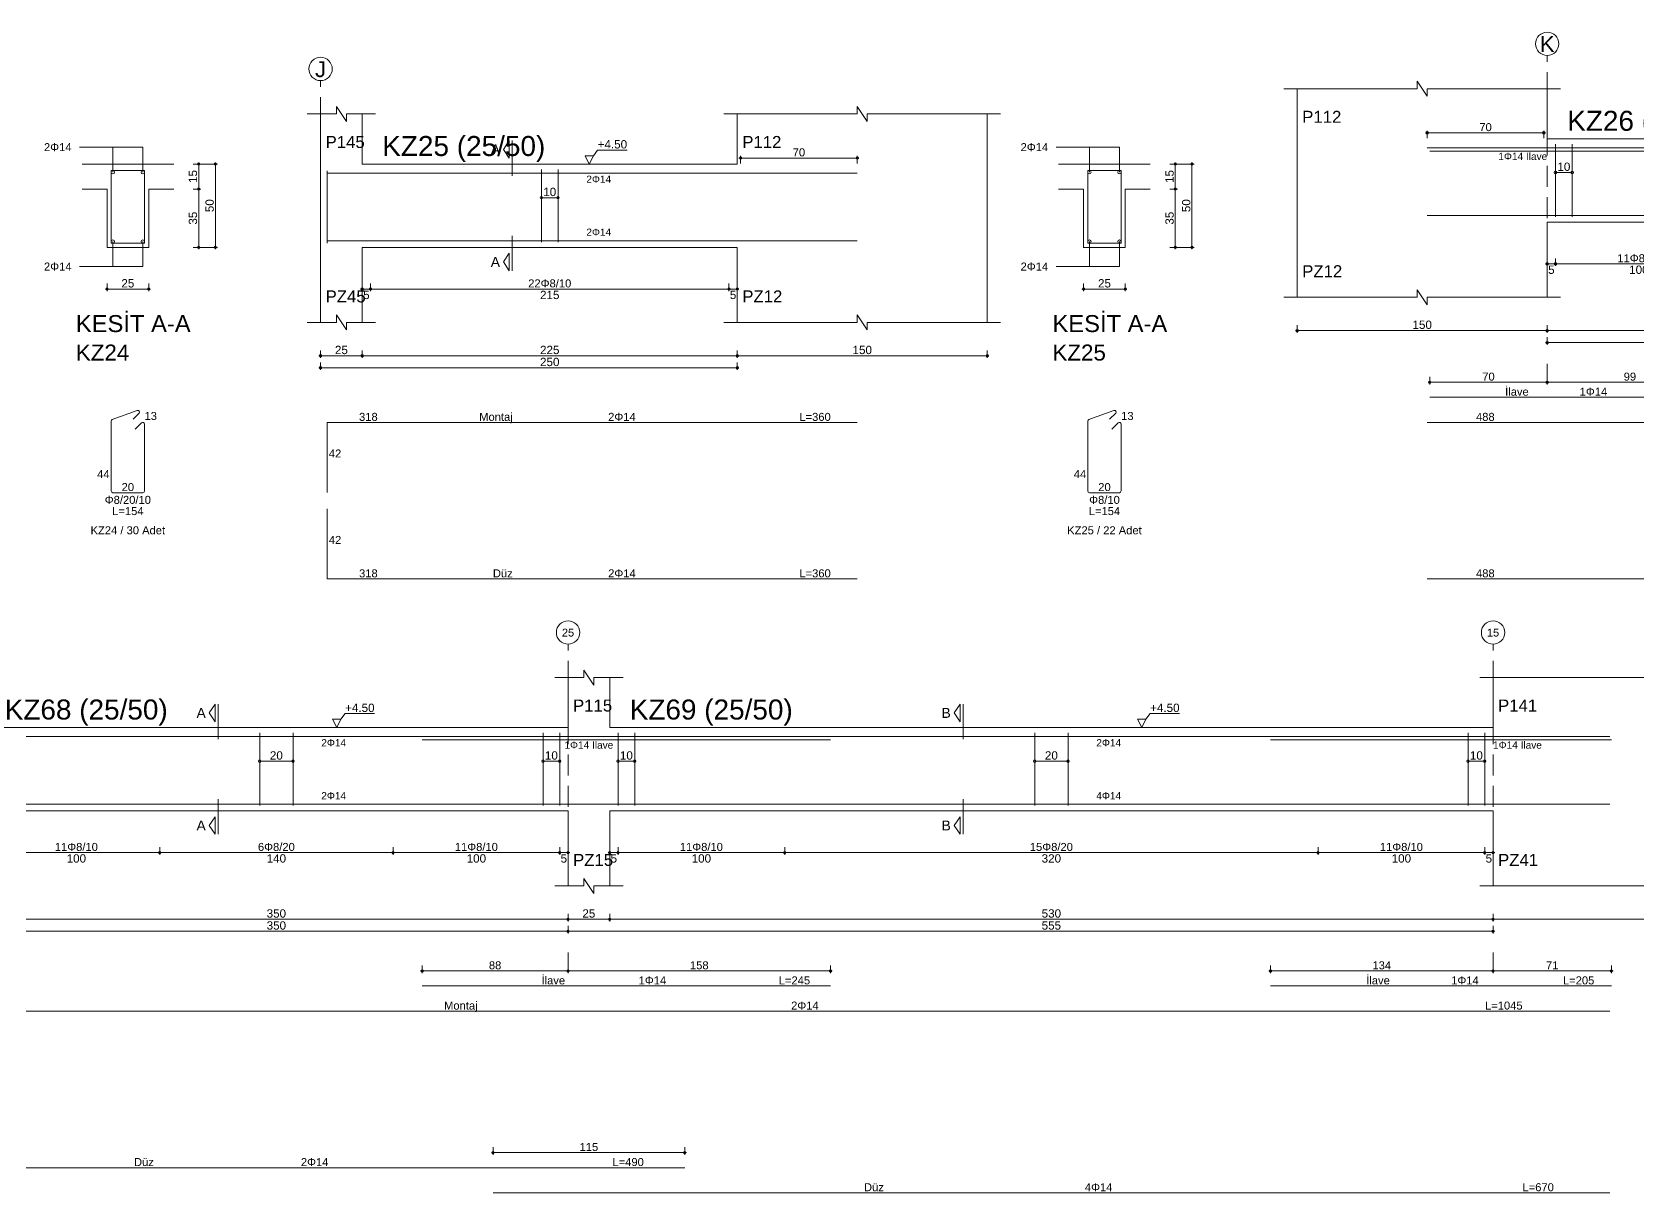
# Model space of a CAD drawing. Header units: millimetres. Extents: x 2232 to 85269, y -3593 to 5869.
# Drawn here: x 26185 to 27630, y -1397 to -352 of the extents above; entities that cross this region are included whole.
import ezdxf

# ---------------------------------------------------------------- set-up
doc = ezdxf.new("R2010")
doc.units = ezdxf.units.MM
doc.linetypes.add('DASHDOT2', pattern=[12.7, 6.35, -3.175, 0, -3.175])
doc.linetypes.add('DASHED4', pattern=[18.75, 12.5, -6.25])
doc.layers.add('aks', color=251, linetype='DASHDOT2', lineweight=35)
for name, color, linetype in [('Donatı Topl. Uzun. Yazısı', 7, 'Continuous'), ('Donatı Uz. Yazısı', 7, 'Continuous'), ('Donatı Yazısı', 7, 'Continuous'), ('Donatı Çizgisi', 7, 'Continuous'), ('Kiriş', 7, 'Continuous'), ('Standart', 7, 'Continuous'), ('Ölçülendirme', 7, 'Continuous')]:
    doc.layers.add(name, color=color, linetype=linetype)
doc.styles.add('arial_1_18', font='arial.ttf', dxfattribs={"height": 0.2})

# ---------------------------------------------------------------- blocks, each defined once
blk = doc.blocks.new('IDE212Entity7288')
at = {"layer": 'aks', "color": 30, "linetype": 'DASHED4', "lineweight": 5}
blk.add_lwpolyline([(14423.7, 2001.7), (14423.7, 2136.7)], dxfattribs=at)
at = {"layer": 'aks', "color": 1, "linetype": 'Continuous', "lineweight": 5}
blk.add_circle((14423.7, 2143.7), 7, dxfattribs=at)
at = {"layer": 'Donatı Çizgisi', "color": 5, "linetype": 'Continuous', "lineweight": 5}
for points in [[(13902.7, 2039.3), (13902.7, 2082.7)], [(13902.7, 2081.3), (14444.7, 2081.3)], [(13928.7, 2039.9), (13928.7, 2083.5)], [(13938.7, 2039.9), (13938.7, 2083.5)], [(14213.7, 2039.9), (14213.7, 2083.5)], [(14233.7, 2039.9), (14233.7, 2083.5)], [(14444.7, 2039.3), (14444.7, 2082.7)], [(14509.03, 2039.2), (14509.03, 2082.8)], [(14509.03, 2082.8), (14529.03, 2082.8)], [(14529.03, 2039.2), (14529.03, 2082.8)], [(13902.7, 2040.7), (14444.7, 2040.7)], [(14509.03, 2039.2), (14529.03, 2039.2)], [(14509.7, 1933.44), (14524.71, 1938.91)], [(14522.14, 1933.59), (14525.78, 1937.23)], [(13902.7, 1889.7), (13902.7, 1931.7)], [(13902.7, 1931.7), (14444.7, 1931.7)], [(14444.7, 1889.7), (14444.7, 1931.7)], [(14509.03, 1890.62), (14509.03, 1932.49)], [(14523.52, 1927.68), (14527.29, 1931.46)], [(14529.03, 1890.62), (14529.03, 1930.74)], [(14510.05, 1889.6), (14528.01, 1889.6)], [(13902.7, 1837.85), (13902.7, 1879.85)], [(14444.7, 1837.85), (14444.7, 1879.85)], [(13902.7, 1837.85), (14444.7, 1837.85)]]:
    blk.add_lwpolyline(points, dxfattribs=at)
for centre in [(14510.03, 2081.8), (14528.03, 2081.8), (14510.03, 2040.2), (14528.03, 2040.2)]:
    blk.add_circle(centre, 1, dxfattribs=at)
for centre, start, end in [((14525.06, 1937.95), 315, 110), ((14510.05, 1932.49), 110, 180), ((14528.01, 1930.74), 0, 135), ((14510.05, 1890.62), 180, 270), ((14528.01, 1890.62), 270, 0)]:
    blk.add_arc(centre, 1.02, start, end, dxfattribs=at)
at = {"layer": 'Kiriş', "color": 1, "linetype": 'Continuous', "lineweight": 5}
for points in [[(13908.2, 2116.7), (13908.2, 2121.2)], [(13914.2, 2112.2), (13908.2, 2121.2)], [(13890.7, 2116.7), (13908.2, 2116.7)], [(13898.7, 1991.7), (13898.7, 2116.7)], [(13914.2, 2112.2), (13914.2, 2116.7)], [(13914.2, 2116.7), (13931.7, 2116.7)], [(13923.7, 2086.7), (13923.7, 2116.7)], [(13923.7, 2086.7), (14448.7, 2086.7)], [(14448.7, 2036.7), (14448.7, 2086.7)], [(14491.53, 2086.7), (14546.53, 2086.7)], [(14491.53, 2071.7), (14506.53, 2071.7)], [(14506.53, 2036.7), (14506.53, 2071.7)], [(14531.53, 2071.7), (14546.53, 2071.7)], [(14531.53, 2036.7), (14531.53, 2071.7)], [(13923.7, 2036.7), (14448.7, 2036.7)], [(13923.7, 1991.7), (13923.7, 2036.7)], [(14506.53, 2036.7), (14531.53, 2036.7)], [(13914.2, 1987.2), (13908.2, 1996.2)], [(13908.2, 1991.7), (13908.2, 1996.2)], [(13890.7, 1991.7), (13908.2, 1991.7)], [(13914.2, 1991.7), (13931.7, 1991.7)], [(13914.2, 1987.2), (13914.2, 1991.7)]]:
    blk.add_lwpolyline(points, dxfattribs=at)
at = {"layer": 'Kiriş', "color": 1, "linetype": 'DASHED4', "lineweight": 5}
for points in [[(14423.7, 2036.7), (14423.7, 2086.7)], [(14448.7, 2036.7), (14448.7, 2086.7)]]:
    blk.add_lwpolyline(points, dxfattribs=at)
at = {"layer": 'Ölçülendirme', "color": 1, "linetype": 'Continuous', "lineweight": 5}
for points in [[(14118.45, 2095.45), (14121.95, 2100.7)], [(14121.95, 2090.2), (14121.95, 2100.7)], [(14123.7, 2079.7), (14123.7, 2100.7)], [(14121.95, 2090.2), (14118.45, 2095.45)], [(14221.2, 2086.7), (14218.7, 2091.7)], [(14218.7, 2091.7), (14223.7, 2091.7)], [(14223.7, 2091.7), (14221.2, 2086.7)], [(14223.7, 2091.7), (14226.2, 2095.03)], [(14226.2, 2095.03), (14243.87, 2095.03)], [(14490.03, 2096.8), (14528.03, 2096.8)], [(14510.03, 2081.8), (14510.03, 2096.8)], [(14528.03, 2081.8), (14528.03, 2096.8)], [(14221.2, 2086.7), (14221.2, 2086.7)], [(14558.28, 2086.7), (14572.78, 2086.7)], [(14561.53, 2035.7), (14561.53, 2087.7)], [(14571.53, 2035.7), (14571.53, 2087.7)], [(14558.28, 2071.7), (14562.78, 2071.7)], [(13928.7, 2066.5), (13938.7, 2066.5)], [(14213.7, 2066.5), (14233.7, 2066.5)], [(14123.7, 2022.7), (14123.7, 2043.7)], [(14118.45, 2027.95), (14121.95, 2033.2)], [(14121.95, 2022.7), (14121.95, 2033.2)], [(14510.03, 2025.2), (14510.03, 2040.2)], [(14528.03, 2025.2), (14528.03, 2040.2)], [(14558.28, 2036.7), (14572.78, 2036.7)], [(14121.95, 2022.7), (14118.45, 2027.95)], [(14490.03, 2025.2), (14528.03, 2025.2)], [(13923.7, 2010.45), (13923.7, 2014.95)], [(13928.7, 2010.45), (13928.7, 2014.95)], [(14028.7, 2010.45), (14028.7, 2014.95)], [(14418.7, 2010.45), (14418.7, 2014.95)], [(14423.7, 2010.45), (14423.7, 2014.95)], [(14448.7, 2010.45), (14448.7, 2014.95)], [(14506.53, 2010.45), (14506.53, 2014.95)], [(14531.53, 2010.45), (14531.53, 2014.95)], [(13922.7, 2011.7), (14449.7, 2011.7)], [(14505.53, 2011.7), (14532.53, 2011.7)], [(13897.7, 1971.7), (14449.7, 1971.7)], [(13898.7, 1970.45), (13898.7, 1974.95)], [(13923.7, 1970.45), (13923.7, 1974.95)], [(13923.7, 1963.25), (13923.7, 1967.75)], [(14423.7, 1970.45), (14423.7, 1974.95)], [(14423.7, 1963.25), (14423.7, 1967.75)], [(14448.7, 1970.45), (14448.7, 1974.95)], [(13922.7, 1964.5), (14424.7, 1964.5)]]:
    blk.add_lwpolyline(points, dxfattribs=at)
for centre in [(14561.53, 2086.7), (14571.53, 2086.7), (14561.53, 2071.7), (13928.7, 2066.5), (13938.7, 2066.5), (14213.7, 2066.5), (14233.7, 2066.5), (14561.53, 2036.7), (14571.53, 2036.7), (13923.7, 2011.7), (13928.7, 2011.7), (13928.7, 2011.7), (14028.7, 2011.7), (14028.7, 2011.7), (14418.7, 2011.7), (14418.7, 2011.7), (14423.7, 2011.7), (14423.7, 2011.7), (14448.7, 2011.7), (14506.53, 2011.7), (14531.53, 2011.7), (13898.7, 1971.7), (13923.7, 1971.7), (13923.7, 1971.7), (14423.7, 1971.7), (14423.7, 1971.7), (14448.7, 1971.7), (13923.7, 1964.5), (14423.7, 1964.5)]:
    blk.add_circle(centre, 0.75, dxfattribs=at)
at = {"layer": 'aks', "color": 1, "linetype": 'Continuous', "lineweight": 5, "style": 'arial_1_18'}
blk.add_text('C', height=9.45, dxfattribs=at).set_placement((14418.94, 2138.82))
at = {"layer": 'Donatı Topl. Uzun. Yazısı', "color": 1, "linetype": 'Continuous', "lineweight": 5, "style": 'arial_1_18'}
for s, p in [('L=626', (14398.76, 1932.66)), ('L=154', (14509.62, 1876.16)), ('L=626', (14398.76, 1838.81))]:
    blk.add_text(s, height=4.8, dxfattribs=at).set_placement(p)
at = {"layer": 'Donatı Uz. Yazısı', "color": 1, "linetype": 'Continuous', "lineweight": 5, "style": 'arial_1_18'}
for s, p in [('542', (13935.22, 1932.66)), ('13', (14529.03, 1933.2)), ('42', (13903.66, 1910.7)), ('42', (14445.66, 1910.7)), ('44', (14500.61, 1898.32)), ('20', (14515.3, 1890.56)), ('42', (13903.66, 1858.85)), ('42', (14445.66, 1858.85)), ('542', (13935.22, 1838.81))]:
    blk.add_text(s, height=4.8, dxfattribs=at).set_placement(p)
at = {"layer": 'Donatı Yazısı', "color": 5, "linetype": 'Continuous', "lineweight": 5, "style": 'arial_1_18'}
for s, p in [('2Φ14', (14468.7, 2094.4)), ('2Φ14', (14468.7, 2022.8)), ('2Φ14', (14189.96, 1932.66)), ('Φ8/20/10', (14505.17, 1882.88)), ('KZ24 / 30 Adet', (14496.66, 1864.64)), ('2Φ14', (14189.96, 1838.81))]:
    blk.add_text(s, height=4.8, dxfattribs=at).set_placement(p)
for p in [(14250.66, 2075.42), (14250.66, 2043.66)]:
    blk.add_text('2Φ14', height=4.32, rotation=360, dxfattribs=at).set_placement(p)
at = {"layer": 'Donatı Yazısı', "color": 1, "linetype": 'Continuous', "lineweight": 5, "style": 'arial_1_18'}
for s, p in [('Montaj', (14072.27, 1932.66)), ('Düz', (14080.48, 1838.81))]:
    blk.add_text(s, height=4.8, dxfattribs=at).set_placement(p)
at = {"layer": 'Kiriş', "color": 1, "linetype": 'Continuous', "lineweight": 5, "style": 'arial_1_18'}
for s, height, p in [('P126', 7.2, (13901.7, 2096.3)), ('KZ24 (25/50)', 12, (13935.7, 2091.5)), ('KZ54', 7.2, (14424.18, 2089.7)), ('PZ26', 7.2, (13901.7, 2003.7)), ('KESİT A-A', 10.2, (14487.83, 1985.9)), ('KZ24', 9.6, (14487.83, 1968.82))]:
    blk.add_text(s, height=height, dxfattribs=at).set_placement(p)
at = {"layer": 'Ölçülendirme', "color": 1, "linetype": 'Continuous', "lineweight": 5, "style": 'arial_1_18'}
for s, height, p in [('+4.50', 5, (14226.2, 2096.03)), ('A', 5.95, (14110.81, 2092.48)), ('A', 5.95, (14110.81, 2024.98)), ('25', 5, (14515.15, 2012.66)), ('5', 5, (13924.26, 2005.7)), ('100', 5, (13972.87, 2005.7)), ('390', 5, (14217.87, 2005.7)), ('5', 5, (14419.26, 2005.7)), ('25', 5, (14432.31, 2005.7)), ('25', 5, (13907.31, 1972.7)), ('500', 5, (14167.87, 1972.7)), ('25', 5, (14432.31, 1972.7)), ('500', 5, (14167.87, 1965.5))]:
    blk.add_text(s, height=height, dxfattribs=at).set_placement(p)
for s, rotation, p in [('15', 90, (14560.57, 2075.32)), ('10', 360, (13929.81, 2067.46)), ('20', 360, (14219.81, 2067.46)), ('50', 90, (14570.57, 2057.82)), ('35', 90, (14560.57, 2050.32))]:
    blk.add_text(s, height=5, rotation=rotation, dxfattribs=at).set_placement(p)
at = {"layer": 'Ölçülendirme', "color": 5, "linetype": 'Continuous', "lineweight": 5, "style": 'arial_1_18'}
for s, p in [('11Φ8/10', (13965.77, 2012.7)), ('19Φ8/20', (14210.77, 2012.7))]:
    blk.add_text(s, height=4.8, dxfattribs=at).set_placement(p)
blk = doc.blocks.new('IDE212Entity7289')
at = {"layer": 'aks', "color": 30, "linetype": 'DASHED4', "lineweight": 5}
blk.add_lwpolyline([(14634.67, 2001.7), (14634.67, 2136.7)], dxfattribs=at)
at = {"layer": 'aks', "color": 1, "linetype": 'Continuous', "lineweight": 5}
blk.add_circle((14634.67, 2143.7), 7, dxfattribs=at)
at = {"layer": 'Donatı Çizgisi', "color": 5, "linetype": 'Continuous', "lineweight": 5}
for points in [[(14638.67, 2039.3), (14638.67, 2082.7)], [(14638.67, 2081.3), (14956.67, 2081.3)], [(14767.17, 2039.9), (14767.17, 2083.5)], [(14777.17, 2039.9), (14777.17, 2083.5)], [(15095, 2039.2), (15095, 2082.8)], [(15095, 2082.8), (15115, 2082.8)], [(15115, 2039.2), (15115, 2082.8)], [(14638.67, 2040.7), (14956.67, 2040.7)], [(15095, 2039.2), (15115, 2039.2)], [(15095.67, 1933.44), (15110.68, 1938.91)], [(15108.11, 1933.59), (15111.75, 1937.23)], [(14638.67, 1889.7), (14638.67, 1931.7)], [(14638.67, 1931.7), (14956.67, 1931.7)], [(15095, 1890.62), (15095, 1932.49)], [(15109.49, 1927.68), (15113.26, 1931.46)], [(15115, 1890.62), (15115, 1930.74)], [(15096.02, 1889.6), (15113.98, 1889.6)], [(14638.67, 1837.85), (14638.67, 1879.85)], [(14638.67, 1837.85), (14956.67, 1837.85)]]:
    blk.add_lwpolyline(points, dxfattribs=at)
for centre in [(15096, 2081.8), (15114, 2081.8), (15096, 2040.2), (15114, 2040.2)]:
    blk.add_circle(centre, 1, dxfattribs=at)
for centre, start, end in [((15111.03, 1937.95), 315, 110), ((15096.02, 1932.49), 110, 180), ((15113.98, 1930.74), 0, 135), ((15096.02, 1890.62), 180, 270), ((15113.98, 1890.62), 270, 0)]:
    blk.add_arc(centre, 1.02, start, end, dxfattribs=at)
at = {"layer": 'Kiriş', "color": 1, "linetype": 'Continuous', "lineweight": 5}
for points in [[(14644.17, 2116.7), (14644.17, 2121.2)], [(14650.17, 2112.2), (14644.17, 2121.2)], [(14956.67, 2116.7), (14956.67, 2121.2)], [(14962.67, 2112.2), (14956.67, 2121.2)], [(14626.67, 2116.7), (14644.17, 2116.7)], [(14634.67, 1991.7), (14634.67, 2116.7)], [(14650.17, 2112.2), (14650.17, 2116.7)], [(14650.17, 2116.7), (14667.67, 2116.7)], [(14659.67, 2086.7), (14659.67, 2116.7)], [(14876.67, 2116.7), (14956.67, 2116.7)], [(14884.67, 2086.7), (14884.67, 2116.7)], [(14962.67, 2116.7), (15042.67, 2116.7)], [(14962.67, 2112.2), (14962.67, 2116.7)], [(15034.67, 1991.7), (15034.67, 2116.7)], [(14659.67, 2086.7), (14884.67, 2086.7)], [(15077.5, 2086.7), (15132.5, 2086.7)], [(15077.5, 2071.7), (15092.5, 2071.7)], [(15092.5, 2036.7), (15092.5, 2071.7)], [(15117.5, 2071.7), (15132.5, 2071.7)], [(15117.5, 2036.7), (15117.5, 2071.7)], [(14659.67, 2036.7), (14884.67, 2036.7)], [(14659.67, 1991.7), (14659.67, 2036.7)], [(14884.67, 1991.7), (14884.67, 2036.7)], [(15092.5, 2036.7), (15117.5, 2036.7)], [(14650.17, 1987.2), (14644.17, 1996.2)], [(14644.17, 1991.7), (14644.17, 1996.2)], [(14962.67, 1987.2), (14956.67, 1996.2)], [(14956.67, 1991.7), (14956.67, 1996.2)], [(14626.67, 1991.7), (14644.17, 1991.7)], [(14650.17, 1991.7), (14667.67, 1991.7)], [(14650.17, 1987.2), (14650.17, 1991.7)], [(14876.67, 1991.7), (14956.67, 1991.7)], [(14962.67, 1991.7), (15042.67, 1991.7)], [(14962.67, 1987.2), (14962.67, 1991.7)]]:
    blk.add_lwpolyline(points, dxfattribs=at)
at = {"layer": 'Ölçülendirme', "color": 1, "linetype": 'Continuous', "lineweight": 5}
for points in [[(14744.42, 2095.45), (14747.92, 2100.7)], [(14747.92, 2090.2), (14747.92, 2100.7)], [(14749.67, 2079.7), (14749.67, 2100.7)], [(14747.92, 2090.2), (14744.42, 2095.45)], [(14795.92, 2086.7), (14793.42, 2091.7)], [(14793.42, 2091.7), (14798.42, 2091.7)], [(14798.42, 2091.7), (14795.92, 2086.7)], [(14798.42, 2091.7), (14800.92, 2095.03)], [(14800.92, 2095.03), (14818.59, 2095.03)], [(14886.67, 2087.05), (14886.67, 2091.55)], [(14956.67, 2087.05), (14956.67, 2091.55)], [(15076, 2096.8), (15114, 2096.8)], [(15096, 2081.8), (15096, 2096.8)], [(15114, 2081.8), (15114, 2096.8)], [(14795.92, 2086.7), (14795.92, 2086.7)], [(14885.67, 2090.3), (14957.67, 2090.3)], [(15144.25, 2086.7), (15158.75, 2086.7)], [(15147.5, 2035.7), (15147.5, 2087.7)], [(15157.5, 2035.7), (15157.5, 2087.7)], [(15144.25, 2071.7), (15148.75, 2071.7)], [(14767.17, 2066.5), (14777.17, 2066.5)], [(14749.67, 2022.7), (14749.67, 2043.7)], [(14744.42, 2027.95), (14747.92, 2033.2)], [(14747.92, 2022.7), (14747.92, 2033.2)], [(15096, 2025.2), (15096, 2040.2)], [(15114, 2025.2), (15114, 2040.2)], [(15144.25, 2036.7), (15158.75, 2036.7)], [(14747.92, 2022.7), (14744.42, 2027.95)], [(15076, 2025.2), (15114, 2025.2)], [(14659.67, 2010.45), (14659.67, 2014.95)], [(14664.67, 2010.45), (14664.67, 2014.95)], [(14879.67, 2010.45), (14879.67, 2014.95)], [(14884.67, 2010.45), (14884.67, 2014.95)], [(15092.5, 2010.45), (15092.5, 2014.95)], [(15117.5, 2010.45), (15117.5, 2014.95)], [(14658.67, 2011.7), (14885.67, 2011.7)], [(15091.5, 2011.7), (15118.5, 2011.7)], [(14633.67, 1971.7), (15035.67, 1971.7)], [(14634.67, 1970.45), (14634.67, 1974.95)], [(14634.67, 1963.25), (14634.67, 1967.75)], [(14659.67, 1970.45), (14659.67, 1974.95)], [(14884.67, 1970.45), (14884.67, 1974.95)], [(14884.67, 1963.25), (14884.67, 1967.75)], [(15034.67, 1970.45), (15034.67, 1974.95)], [(14633.67, 1964.5), (14885.67, 1964.5)]]:
    blk.add_lwpolyline(points, dxfattribs=at)
for centre in [(14886.67, 2090.3), (14956.67, 2090.3), (15147.5, 2086.7), (15157.5, 2086.7), (15147.5, 2071.7), (14767.17, 2066.5), (14777.17, 2066.5), (15147.5, 2036.7), (15157.5, 2036.7), (14659.67, 2011.7), (14664.67, 2011.7), (14664.67, 2011.7), (14879.67, 2011.7), (14879.67, 2011.7), (14884.67, 2011.7), (15092.5, 2011.7), (15117.5, 2011.7), (14634.67, 1971.7), (14659.67, 1971.7), (14659.67, 1971.7), (14884.67, 1971.7), (14884.67, 1971.7), (15034.67, 1971.7), (14634.67, 1964.5), (14884.67, 1964.5)]:
    blk.add_circle(centre, 0.75, dxfattribs=at)
at = {"layer": 'aks', "color": 1, "linetype": 'Continuous', "lineweight": 5, "style": 'arial_1_18'}
blk.add_text('J', height=9.45, dxfattribs=at).set_placement((14631.36, 2138.82))
at = {"layer": 'Donatı Topl. Uzun. Yazısı', "color": 1, "linetype": 'Continuous', "lineweight": 5, "style": 'arial_1_18'}
for s, p in [('L=360', (14921.93, 1932.66)), ('L=154', (15095.58, 1876.16)), ('L=360', (14921.93, 1838.81))]:
    blk.add_text(s, height=4.8, dxfattribs=at).set_placement(p)
at = {"layer": 'Donatı Uz. Yazısı', "color": 1, "linetype": 'Continuous', "lineweight": 5, "style": 'arial_1_18'}
for s, p in [('318', (14657.75, 1932.66)), ('13', (15115, 1933.2)), ('42', (14639.63, 1910.7)), ('44', (15086.58, 1898.32)), ('20', (15101.27, 1890.56)), ('42', (14639.63, 1858.85)), ('318', (14657.75, 1838.81))]:
    blk.add_text(s, height=4.8, dxfattribs=at).set_placement(p)
at = {"layer": 'Donatı Yazısı', "color": 5, "linetype": 'Continuous', "lineweight": 5, "style": 'arial_1_18'}
for s, p in [('2Φ14', (15054.67, 2094.4)), ('2Φ14', (15054.67, 2022.8)), ('2Φ14', (14807.21, 1932.66)), ('Φ8/10', (15095.8, 1882.88)), ('KZ25 / 22 Adet', (15082.63, 1864.64)), ('2Φ14', (14807.21, 1838.81))]:
    blk.add_text(s, height=4.8, dxfattribs=at).set_placement(p)
for p in [(14794.13, 2075.42), (14794.13, 2043.66)]:
    blk.add_text('2Φ14', height=4.32, rotation=360, dxfattribs=at).set_placement(p)
at = {"layer": 'Donatı Yazısı', "color": 1, "linetype": 'Continuous', "lineweight": 5, "style": 'arial_1_18'}
for s, p in [('Montaj', (14729.84, 1932.66)), ('Düz', (14738.05, 1838.81))]:
    blk.add_text(s, height=4.8, dxfattribs=at).set_placement(p)
at = {"layer": 'Kiriş', "color": 1, "linetype": 'Continuous', "lineweight": 5, "style": 'arial_1_18'}
for s, height, p in [('P145', 7.2, (14637.67, 2096.3)), ('KZ25 (25/50)', 12, (14671.67, 2091.5)), ('P112', 7.2, (14887.67, 2096.3)), ('PZ45', 7.2, (14637.67, 2003.7)), ('PZ12', 7.2, (14887.67, 2003.7)), ('KESİT A-A', 10.2, (15073.8, 1985.9)), ('KZ25', 9.6, (15073.8, 1968.82))]:
    blk.add_text(s, height=height, dxfattribs=at).set_placement(p)
at = {"layer": 'Ölçülendirme', "color": 1, "linetype": 'Continuous', "lineweight": 5, "style": 'arial_1_18'}
for s, height, p in [('+4.50', 5, (14800.92, 2096.03)), ('A', 5.95, (14736.78, 2092.48)), ('70', 4.8, (14917.94, 2091.3)), ('A', 5.95, (14736.78, 2024.98)), ('25', 5, (15101.12, 2012.66)), ('5', 5, (14660.22, 2005.7)), ('215', 5, (14766.34, 2005.7)), ('5', 5, (14880.22, 2005.7)), ('25', 5, (14643.28, 1972.7)), ('225', 5, (14766.34, 1972.7)), ('150', 5, (14953.84, 1972.7)), ('250', 5, (14766.34, 1965.5))]:
    blk.add_text(s, height=height, dxfattribs=at).set_placement(p)
for s, rotation, p in [('15', 90, (15146.54, 2075.32)), ('10', 360, (14768.28, 2067.46)), ('50', 90, (15156.54, 2057.82)), ('35', 90, (15146.54, 2050.32))]:
    blk.add_text(s, height=5, rotation=rotation, dxfattribs=at).set_placement(p)
at = {"layer": 'Ölçülendirme', "color": 5, "linetype": 'Continuous', "lineweight": 5, "style": 'arial_1_18'}
blk.add_text('22Φ8/10', height=4.8, dxfattribs=at).set_placement((14759.24, 2012.7))
blk = doc.blocks.new('IDE212Entity7290')
at = {"layer": 'aks', "color": 30, "linetype": 'DASHED4', "lineweight": 5}
for points in [[(15370.64, 2016.8), (15370.64, 2151.8)], [(15790.64, 2016.8), (15790.64, 2151.8)], [(15370.64, 1955.8), (15370.64, 1966.8)]]:
    blk.add_lwpolyline(points, dxfattribs=at)
at = {"layer": 'aks', "color": 1, "linetype": 'Continuous', "lineweight": 5}
for centre in [(15370.64, 2158.8), (15790.64, 2158.8)]:
    blk.add_circle(centre, 7, dxfattribs=at)
at = {"layer": 'Donatı Çizgisi', "color": 5, "linetype": 'Continuous', "lineweight": 5}
for points in [[(15298.64, 2096.4), (15786.64, 2096.4)], [(15300.14, 2094.4), (15469.89, 2094.4)], [(15375.64, 2055), (15375.64, 2098.6)], [(15385.64, 2055), (15385.64, 2098.6)], [(15558.14, 2055), (15558.14, 2098.6)], [(15578.14, 2055), (15578.14, 2098.6)], [(15750.64, 2055), (15750.64, 2098.6)], [(15760.64, 2055), (15760.64, 2098.6)], [(15786.64, 2054.4), (15786.64, 2097.8)], [(15850.97, 2054.3), (15850.97, 2097.9)], [(15850.97, 2097.9), (15870.97, 2097.9)], [(15870.97, 2054.3), (15870.97, 2097.9)], [(15298.64, 2055.8), (15786.64, 2055.8)], [(15850.97, 2054.3), (15870.97, 2054.3)], [(15300.14, 1946.8), (15469.89, 1946.8)], [(15850.97, 1905.72), (15850.97, 1947.59)], [(15851.64, 1948.54), (15866.65, 1954.01)], [(15864.08, 1948.69), (15867.72, 1952.33)], [(15865.46, 1942.78), (15869.23, 1946.56)], [(15870.97, 1905.72), (15870.97, 1945.84)], [(15298.64, 1931.7), (15786.64, 1931.7)], [(15786.64, 1889.7), (15786.64, 1931.7)], [(15851.99, 1904.7), (15869.95, 1904.7)], [(15786.64, 1837.85), (15786.64, 1879.85)], [(15298.64, 1837.85), (15786.64, 1837.85)]]:
    blk.add_lwpolyline(points, dxfattribs=at)
for centre in [(15851.97, 2096.9), (15869.97, 2096.9), (15851.97, 2055.3), (15869.97, 2055.3)]:
    blk.add_circle(centre, 1, dxfattribs=at)
for centre, start, end in [((15851.99, 1947.59), 110, 180), ((15867, 1953.05), 315, 110), ((15869.95, 1945.84), 0, 135), ((15851.99, 1905.72), 180, 270), ((15869.95, 1905.72), 270, 0)]:
    blk.add_arc(centre, 1.02, start, end, dxfattribs=at)
at = {"layer": 'Kiriş', "color": 1, "linetype": 'Continuous', "lineweight": 5}
for points in [[(15212.64, 2131.8), (15292.64, 2131.8)], [(15220.64, 2006.8), (15220.64, 2131.8)], [(15292.64, 2131.8), (15292.64, 2136.3)], [(15298.64, 2127.3), (15292.64, 2136.3)], [(15298.64, 2127.3), (15298.64, 2131.8)], [(15298.64, 2131.8), (15378.64, 2131.8)], [(15370.64, 2101.8), (15370.64, 2131.8)], [(15757.64, 2131.8), (15775.14, 2131.8)], [(15765.64, 2101.8), (15765.64, 2131.8)], [(15775.14, 2131.8), (15775.14, 2136.3)], [(15781.14, 2127.3), (15775.14, 2136.3)], [(15781.14, 2131.8), (15798.64, 2131.8)], [(15781.14, 2127.3), (15781.14, 2131.8)], [(15790.64, 2006.8), (15790.64, 2131.8)], [(15370.64, 2101.8), (15765.64, 2101.8)], [(15833.47, 2101.8), (15888.47, 2101.8)], [(15833.47, 2086.8), (15848.47, 2086.8)], [(15848.47, 2051.8), (15848.47, 2086.8)], [(15873.47, 2086.8), (15888.47, 2086.8)], [(15873.47, 2051.8), (15873.47, 2086.8)], [(15370.64, 2051.8), (15765.64, 2051.8)], [(15370.64, 2006.8), (15370.64, 2051.8)], [(15765.64, 2006.8), (15765.64, 2051.8)], [(15848.47, 2051.8), (15873.47, 2051.8)], [(15212.64, 2006.8), (15292.64, 2006.8)], [(15298.64, 2002.3), (15292.64, 2011.3)], [(15292.64, 2006.8), (15292.64, 2011.3)], [(15298.64, 2006.8), (15378.64, 2006.8)], [(15298.64, 2002.3), (15298.64, 2006.8)], [(15757.64, 2006.8), (15775.14, 2006.8)], [(15781.14, 2002.3), (15775.14, 2011.3)], [(15775.14, 2006.8), (15775.14, 2011.3)], [(15781.14, 2006.8), (15798.64, 2006.8)], [(15781.14, 2002.3), (15781.14, 2006.8)]]:
    blk.add_lwpolyline(points, dxfattribs=at)
at = {"layer": 'Ölçülendirme', "color": 1, "linetype": 'Continuous', "lineweight": 5}
for points in [[(15523.39, 2110.55), (15526.89, 2115.8)], [(15526.89, 2105.3), (15523.39, 2110.55)], [(15526.89, 2105.3), (15526.89, 2115.8)], [(15528.64, 2094.8), (15528.64, 2115.8)], [(15611.39, 2106.8), (15613.89, 2110.13)], [(15613.89, 2110.13), (15631.56, 2110.13)], [(15831.97, 2111.9), (15869.97, 2111.9)], [(15851.97, 2096.9), (15851.97, 2111.9)], [(15869.97, 2096.9), (15869.97, 2111.9)], [(15297.64, 2105.4), (15369.64, 2105.4)], [(15298.64, 2102.15), (15298.64, 2106.65)], [(15368.64, 2102.15), (15368.64, 2106.65)], [(15608.89, 2101.8), (15606.39, 2106.8)], [(15606.39, 2106.8), (15611.39, 2106.8)], [(15611.39, 2106.8), (15608.89, 2101.8)], [(15608.89, 2101.8), (15608.89, 2101.8)], [(15900.22, 2101.8), (15914.72, 2101.8)], [(15903.47, 2050.8), (15903.47, 2102.8)], [(15913.47, 2050.8), (15913.47, 2102.8)], [(15375.64, 2081.6), (15385.64, 2081.6)], [(15558.14, 2081.6), (15578.14, 2081.6)], [(15750.64, 2081.6), (15760.64, 2081.6)], [(15900.22, 2086.8), (15904.72, 2086.8)], [(15528.64, 2037.8), (15528.64, 2058.8)], [(15851.97, 2040.3), (15851.97, 2055.3)], [(15869.97, 2040.3), (15869.97, 2055.3)], [(15523.39, 2043.05), (15526.89, 2048.3)], [(15526.89, 2037.8), (15523.39, 2043.05)], [(15526.89, 2037.8), (15526.89, 2048.3)], [(15900.22, 2051.8), (15914.72, 2051.8)], [(15831.97, 2040.3), (15869.97, 2040.3)], [(15369.64, 2026.8), (15766.64, 2026.8)], [(15370.64, 2025.55), (15370.64, 2030.05)], [(15375.64, 2025.55), (15375.64, 2030.05)], [(15475.64, 2025.55), (15475.64, 2030.05)], [(15660.64, 2025.55), (15660.64, 2030.05)], [(15760.64, 2025.55), (15760.64, 2030.05)], [(15765.64, 2025.55), (15765.64, 2030.05)], [(15847.47, 2026.8), (15874.47, 2026.8)], [(15848.47, 2025.55), (15848.47, 2030.05)], [(15873.47, 2025.55), (15873.47, 2030.05)], [(15219.64, 1986.8), (15791.64, 1986.8)], [(15220.64, 1985.55), (15220.64, 1990.05)], [(15370.64, 1985.55), (15370.64, 1990.05)], [(15765.64, 1985.55), (15765.64, 1990.05)], [(15790.64, 1985.55), (15790.64, 1990.05)], [(15369.64, 1979.6), (15791.64, 1979.6)], [(15370.64, 1978.35), (15370.64, 1982.85)], [(15790.64, 1978.35), (15790.64, 1982.85)], [(15299.14, 1955.8), (15371.64, 1955.8)], [(15300.14, 1954.55), (15300.14, 1959.05)], [(15369.64, 1955.8), (15470.89, 1955.8)], [(15370.64, 1954.55), (15370.64, 1959.05)], [(15370.64, 1954.55), (15370.64, 1959.05)], [(15469.89, 1954.55), (15469.89, 1959.05)]]:
    blk.add_lwpolyline(points, dxfattribs=at)
for centre in [(15298.64, 2105.4), (15368.64, 2105.4), (15903.47, 2101.8), (15913.47, 2101.8), (15375.64, 2081.6), (15385.64, 2081.6), (15558.14, 2081.6), (15578.14, 2081.6), (15750.64, 2081.6), (15760.64, 2081.6), (15903.47, 2086.8), (15903.47, 2051.8), (15913.47, 2051.8), (15370.64, 2026.8), (15375.64, 2026.8), (15375.64, 2026.8), (15475.64, 2026.8), (15475.64, 2026.8), (15660.64, 2026.8), (15660.64, 2026.8), (15760.64, 2026.8), (15760.64, 2026.8), (15765.64, 2026.8), (15848.47, 2026.8), (15873.47, 2026.8), (15220.64, 1986.8), (15370.64, 1986.8), (15370.64, 1986.8), (15765.64, 1986.8), (15765.64, 1986.8), (15790.64, 1986.8), (15370.64, 1979.6), (15790.64, 1979.6), (15300.14, 1955.8), (15370.64, 1955.8), (15370.64, 1955.8), (15469.89, 1955.8)]:
    blk.add_circle(centre, 0.75, dxfattribs=at)
at = {"layer": 'aks', "color": 1, "linetype": 'Continuous', "lineweight": 5, "style": 'arial_1_18'}
for s, p in [('K', (15366.24, 2153.92)), ('M', (15785.14, 2153.92))]:
    blk.add_text(s, height=9.45, dxfattribs=at).set_placement(p)
at = {"layer": 'Donatı Topl. Uzun. Yazısı', "color": 1, "linetype": 'Continuous', "lineweight": 5, "style": 'arial_1_18'}
for s, p in [('L=170', (15442.57, 1947.76)), ('L=530', (15743.4, 1932.66)), ('L=154', (15851.55, 1891.26)), ('L=530', (15743.4, 1838.81))]:
    blk.add_text(s, height=4.8, dxfattribs=at).set_placement(p)
at = {"layer": 'Donatı Uz. Yazısı', "color": 1, "linetype": 'Continuous', "lineweight": 5, "style": 'arial_1_18'}
for s, p in [('13', (15870.97, 1948.3)), ('488', (15327.92, 1932.66)), ('44', (15842.55, 1913.42)), ('42', (15787.6, 1910.7)), ('20', (15857.24, 1905.66)), ('42', (15787.6, 1858.85)), ('488', (15327.92, 1838.81))]:
    blk.add_text(s, height=4.8, dxfattribs=at).set_placement(p)
at = {"layer": 'Donatı Yazısı', "color": 5, "linetype": 'Continuous', "lineweight": 5, "style": 'arial_1_18'}
for s, height, p in [('2Φ14', 4.8, (15810.64, 2109.5)), ('1Φ14 İlave', 4.32, (15341.33, 2089.12)), ('2Φ14', 4.8, (15810.64, 2037.9)), ('1Φ14', 4.8, (15390.1, 1947.76)), ('2Φ14', 4.8, (15557.28, 1932.66)), ('Φ8/20/10', 4.8, (15847.11, 1897.98)), ('KZ26 / 30 Adet', 4.8, (15838.6, 1879.74)), ('2Φ14', 4.8, (15557.28, 1838.81))]:
    blk.add_text(s, height=height, dxfattribs=at).set_placement(p)
for p in [(15595.1, 2090.52), (15595.1, 2058.76)]:
    blk.add_text('2Φ14', height=4.32, rotation=360, dxfattribs=at).set_placement(p)
at = {"layer": 'Donatı Yazısı', "color": 1, "linetype": 'Continuous', "lineweight": 5, "style": 'arial_1_18'}
for s, p in [('İlave', (15345.38, 1947.76)), ('Montaj', (15449.31, 1932.66)), ('Düz', (15457.52, 1838.81))]:
    blk.add_text(s, height=4.8, dxfattribs=at).set_placement(p)
at = {"layer": 'Kiriş', "color": 1, "linetype": 'Continuous', "lineweight": 5, "style": 'arial_1_18'}
for s, height, p in [('P112', 7.2, (15223.64, 2111.4)), ('KZ26 (25/50)', 12, (15382.64, 2106.6)), ('P151', 7.2, (15768.64, 2111.4)), ('PZ12', 7.2, (15223.64, 2018.8)), ('PZ51', 7.2, (15768.64, 2018.8)), ('KESİT A-A', 10.2, (15829.77, 2001)), ('KZ26', 9.6, (15829.77, 1983.92))]:
    blk.add_text(s, height=height, dxfattribs=at).set_placement(p)
at = {"layer": 'Ölçülendirme', "color": 1, "linetype": 'Continuous', "lineweight": 5, "style": 'arial_1_18'}
for s, height, p in [('70', 4.8, (15329.91, 2106.4)), ('A', 5.95, (15515.74, 2107.58)), ('+4.50', 5, (15613.89, 2111.13)), ('A', 5.95, (15515.74, 2040.08)), ('5', 5, (15371.19, 2020.8)), ('100', 5, (15419.81, 2020.8)), ('185', 5, (15562.31, 2020.8)), ('100', 5, (15704.81, 2020.8)), ('5', 5, (15761.19, 2020.8)), ('25', 5, (15857.09, 2027.76)), ('150', 5, (15289.81, 1987.8)), ('420', 5, (15562.31, 1980.6)), ('395', 5, (15562.31, 1987.8)), ('25', 5, (15774.25, 1987.8))]:
    blk.add_text(s, height=height, dxfattribs=at).set_placement(p)
for s, rotation, p in [('15', 90, (15902.51, 2090.42)), ('10', 360, (15376.75, 2082.56)), ('20', 360, (15564.25, 2082.56)), ('10', 360, (15751.75, 2082.56)), ('35', 90, (15902.51, 2065.42)), ('50', 90, (15912.51, 2072.92))]:
    blk.add_text(s, height=5, rotation=rotation, dxfattribs=at).set_placement(p)
at = {"layer": 'Ölçülendirme', "color": 5, "linetype": 'Continuous', "lineweight": 5, "style": 'arial_1_18'}
for s, p in [('11Φ8/10', (15412.71, 2027.8)), ('8Φ8/20', (15557.07, 2027.8)), ('11Φ8/10', (15697.71, 2027.8)), ('70', (15331.66, 1956.8)), ('99', (15416.53, 1956.8))]:
    blk.add_text(s, height=4.8, dxfattribs=at).set_placement(p)
blk = doc.blocks.new('IDE212Entity7320')
at = {"layer": 'aks', "color": 30, "linetype": 'DASHED4', "lineweight": 5}
for points in [[(14783.14, 1663.75), (14783.14, 1798.75)], [(15338.14, 1663.75), (15338.14, 1798.75)], [(14783.14, 1602.75), (14783.14, 1613.75)], [(15338.14, 1602.75), (15338.14, 1613.75)]]:
    blk.add_lwpolyline(points, dxfattribs=at)
at = {"layer": 'aks', "color": 1, "linetype": 'Continuous', "lineweight": 5}
for centre in [(14783.14, 1805.75), (15338.14, 1805.75)]:
    blk.add_circle(centre, 7, dxfattribs=at)
at = {"layer": 'Donatı Çizgisi', "color": 5, "linetype": 'Continuous', "lineweight": 5}
for points in [[(14598.14, 1701.95), (14598.14, 1745.55)], [(14618.14, 1701.95), (14618.14, 1745.55)], [(14768.14, 1701.95), (14768.14, 1745.55)], [(14778.14, 1701.95), (14778.14, 1745.55)], [(14813.14, 1701.95), (14813.14, 1745.55)], [(14823.14, 1701.95), (14823.14, 1745.55)], [(15063.14, 1701.95), (15063.14, 1745.55)], [(15083.14, 1701.95), (15083.14, 1745.55)], [(15323.14, 1701.95), (15323.14, 1745.55)], [(15333.14, 1701.95), (15333.14, 1745.55)], [(14363.14, 1743.35), (15408.14, 1743.35)], [(14695.64, 1741.35), (14940.64, 1741.35)], [(15204.64, 1741.35), (15409.14, 1741.35)], [(14363.14, 1702.75), (15408.14, 1702.75)], [(14695.64, 1593.75), (14940.64, 1593.75)], [(15204.64, 1593.75), (15409.14, 1593.75)], [(14363.14, 1578.65), (15408.14, 1578.65)], [(14363.14, 1484.8), (14853.14, 1484.8)], [(14738.14, 1469.7), (15408.14, 1469.7)]]:
    blk.add_lwpolyline(points, dxfattribs=at)
at = {"layer": 'Kiriş', "color": 1, "linetype": 'Continuous', "lineweight": 5}
for points in [[(14792.64, 1778.75), (14792.64, 1783.25)], [(14798.64, 1774.25), (14792.64, 1783.25)], [(14775.14, 1778.75), (14792.64, 1778.75)], [(14783.14, 1748.75), (14783.14, 1778.75)], [(14798.64, 1778.75), (14816.14, 1778.75)], [(14798.64, 1774.25), (14798.64, 1778.75)], [(14808.14, 1748.75), (14808.14, 1778.75)], [(15330.14, 1778.75), (15462.64, 1778.75)], [(15338.14, 1748.75), (15338.14, 1778.75)], [(14433.14, 1748.75), (14783.14, 1748.75)], [(14808.14, 1748.75), (15338.14, 1748.75)], [(14433.14, 1698.75), (14783.14, 1698.75)], [(14783.14, 1653.75), (14783.14, 1698.75)], [(14808.14, 1698.75), (15338.14, 1698.75)], [(14808.14, 1653.75), (14808.14, 1698.75)], [(15338.14, 1653.75), (15338.14, 1698.75)], [(14798.64, 1649.25), (14792.64, 1658.25)], [(14792.64, 1653.75), (14792.64, 1658.25)], [(14775.14, 1653.75), (14792.64, 1653.75)], [(14798.64, 1653.75), (14816.14, 1653.75)], [(14798.64, 1649.25), (14798.64, 1653.75)], [(15330.14, 1653.75), (15462.64, 1653.75)]]:
    blk.add_lwpolyline(points, dxfattribs=at)
at = {"layer": 'Ölçülendirme', "color": 1, "linetype": 'Continuous', "lineweight": 5}
for points in [[(14567.89, 1757.5), (14571.39, 1762.75)], [(14571.39, 1752.25), (14567.89, 1757.5)], [(14571.39, 1752.25), (14571.39, 1762.75)], [(14573.14, 1741.75), (14573.14, 1762.75)], [(14644.39, 1748.75), (14641.89, 1753.75)], [(14641.89, 1753.75), (14646.89, 1753.75)], [(14646.89, 1753.75), (14644.39, 1748.75)], [(14646.89, 1753.75), (14649.39, 1757.08)], [(14649.39, 1757.08), (14667.06, 1757.08)], [(15014.89, 1757.5), (15018.39, 1762.75)], [(15018.39, 1752.25), (15014.89, 1757.5)], [(15018.39, 1752.25), (15018.39, 1762.75)], [(15020.14, 1741.75), (15020.14, 1762.75)], [(15127.39, 1748.75), (15124.89, 1753.75)], [(15124.89, 1753.75), (15129.89, 1753.75)], [(15129.89, 1753.75), (15127.39, 1748.75)], [(15129.89, 1753.75), (15132.39, 1757.08)], [(15132.39, 1757.08), (15150.06, 1757.08)], [(14644.39, 1748.75), (14644.39, 1748.75)], [(15127.39, 1748.75), (15127.39, 1748.75)], [(14598.14, 1728.55), (14618.14, 1728.55)], [(14768.14, 1728.55), (14778.14, 1728.55)], [(14813.14, 1728.55), (14823.14, 1728.55)], [(15063.14, 1728.55), (15083.14, 1728.55)], [(15323.14, 1728.55), (15333.14, 1728.55)], [(14573.14, 1684.75), (14573.14, 1705.75)], [(15020.14, 1684.75), (15020.14, 1705.75)], [(14567.89, 1690), (14571.39, 1695.25)], [(14571.39, 1684.75), (14567.89, 1690)], [(14571.39, 1684.75), (14571.39, 1695.25)], [(15014.89, 1690), (15018.39, 1695.25)], [(15018.39, 1684.75), (15014.89, 1690)], [(15018.39, 1684.75), (15018.39, 1695.25)], [(14538.14, 1672.5), (14538.14, 1677)], [(14678.14, 1672.5), (14678.14, 1677)], [(14778.14, 1672.5), (14778.14, 1677)], [(14783.14, 1672.5), (14783.14, 1677)], [(14808.14, 1672.5), (14808.14, 1677)], [(14813.14, 1672.5), (14813.14, 1677)], [(14913.14, 1672.5), (14913.14, 1677)], [(15233.14, 1672.5), (15233.14, 1677)], [(15333.14, 1672.5), (15333.14, 1677)], [(15338.14, 1672.5), (15338.14, 1677)], [(14432.14, 1673.75), (14784.14, 1673.75)], [(14807.14, 1673.75), (15339.14, 1673.75)], [(14282.14, 1633.75), (15594.14, 1633.75)], [(14783.14, 1632.5), (14783.14, 1637)], [(14783.14, 1625.3), (14783.14, 1629.8)], [(14808.14, 1632.5), (14808.14, 1637)], [(15338.14, 1632.5), (15338.14, 1637)], [(15338.14, 1625.3), (15338.14, 1629.8)], [(14432.14, 1626.55), (15339.14, 1626.55)], [(14694.64, 1602.75), (14784.14, 1602.75)], [(14695.64, 1601.5), (14695.64, 1606)], [(14782.14, 1602.75), (14941.64, 1602.75)], [(14783.14, 1601.5), (14783.14, 1606)], [(14783.14, 1601.5), (14783.14, 1606)], [(14940.64, 1601.5), (14940.64, 1606)], [(15203.64, 1602.75), (15339.14, 1602.75)], [(15204.64, 1601.5), (15204.64, 1606)], [(15337.14, 1602.75), (15410.14, 1602.75)], [(15338.14, 1601.5), (15338.14, 1606)], [(15338.14, 1601.5), (15338.14, 1606)], [(15409.14, 1601.5), (15409.14, 1606)], [(14737.14, 1493.8), (14854.14, 1493.8)], [(14738.14, 1492.55), (14738.14, 1497.05)], [(14853.14, 1492.55), (14853.14, 1497.05)]]:
    blk.add_lwpolyline(points, dxfattribs=at)
for centre in [(14598.14, 1728.55), (14618.14, 1728.55), (14768.14, 1728.55), (14778.14, 1728.55), (14813.14, 1728.55), (14823.14, 1728.55), (15063.14, 1728.55), (15083.14, 1728.55), (15323.14, 1728.55), (15333.14, 1728.55), (14538.14, 1673.75), (14538.14, 1673.75), (14678.14, 1673.75), (14678.14, 1673.75), (14778.14, 1673.75), (14778.14, 1673.75), (14783.14, 1673.75), (14808.14, 1673.75), (14813.14, 1673.75), (14813.14, 1673.75), (14913.14, 1673.75), (14913.14, 1673.75), (15233.14, 1673.75), (15233.14, 1673.75), (15333.14, 1673.75), (15333.14, 1673.75), (15338.14, 1673.75), (14783.14, 1633.75), (14783.14, 1633.75), (14808.14, 1633.75), (14808.14, 1633.75), (15338.14, 1633.75), (15338.14, 1633.75), (14783.14, 1626.55), (14783.14, 1626.55), (15338.14, 1626.55), (14695.64, 1602.75), (14783.14, 1602.75), (14783.14, 1602.75), (14940.64, 1602.75), (15204.64, 1602.75), (15338.14, 1602.75), (15338.14, 1602.75), (15409.14, 1602.75), (14738.14, 1493.8), (14853.14, 1493.8)]:
    blk.add_circle(centre, 0.75, dxfattribs=at)
at = {"layer": 'aks', "color": 1, "linetype": 'Continuous', "lineweight": 5, "style": 'arial_1_18'}
for s, p in [('25', (14779.47, 1803.31)), ('15', (15334.47, 1803.31))]:
    blk.add_text(s, height=4.725, dxfattribs=at).set_placement(p)
at = {"layer": 'Donatı Topl. Uzun. Yazısı', "color": 1, "linetype": 'Continuous', "lineweight": 5, "style": 'arial_1_18'}
for s, p in [('L=245', (14909.55, 1594.71)), ('L=205', (15380.08, 1594.71)), ('L=1045', (15333.32, 1579.61)), ('L=490', (14809.8, 1485.76)), ('L=670', (15355.8, 1470.66))]:
    blk.add_text(s, height=4.8, dxfattribs=at).set_placement(p)
at = {"layer": 'Donatı Yazısı', "color": 5, "linetype": 'Continuous', "lineweight": 5, "style": 'arial_1_18'}
for s, p in [('2Φ14', (14635.1, 1737.47)), ('2Φ14', (15100.1, 1737.47)), ('2Φ14', (14635.1, 1705.71)), ('4Φ14', (15100.1, 1705.71))]:
    blk.add_text(s, height=4.32, rotation=360, dxfattribs=at).set_placement(p)
for s, height, p in [('1Φ14 İlave', 4.32, (14780.98, 1736.07)), ('1Φ14 İlave', 4.32, (15338.14, 1736.07)), ('1Φ14', 4.8, (14825.49, 1594.71)), ('1Φ14', 4.8, (15313.02, 1594.71)), ('2Φ14', 4.8, (14916.99, 1579.61)), ('2Φ14', 4.8, (14622.84, 1485.76)), ('4Φ14', 4.8, (15093.24, 1470.66))]:
    blk.add_text(s, height=height, dxfattribs=at).set_placement(p)
at = {"layer": 'Donatı Yazısı', "color": 1, "linetype": 'Continuous', "lineweight": 5, "style": 'arial_1_18'}
for s, p in [('İlave', (14767.22, 1594.71)), ('İlave', (15262.04, 1594.71)), ('Montaj', (14708.76, 1579.61)), ('Düz', (14522.72, 1485.76)), ('Düz', (14960.72, 1470.66))]:
    blk.add_text(s, height=4.8, dxfattribs=at).set_placement(p)
at = {"layer": 'Kiriş', "color": 1, "linetype": 'Continuous', "lineweight": 5, "style": 'arial_1_18'}
for s, height, p in [('KZ68 (25/50)', 12, (14445.14, 1753.55)), ('P115', 7.2, (14786.14, 1758.35)), ('KZ69 (25/50)', 12, (14820.14, 1753.55)), ('P141', 7.2, (15341.14, 1758.35)), ('PZ15', 7.2, (14786.14, 1665.75)), ('PZ41', 7.2, (15341.14, 1665.75))]:
    blk.add_text(s, height=height, dxfattribs=at).set_placement(p)
at = {"layer": 'Ölçülendirme', "color": 1, "linetype": 'Continuous', "lineweight": 5, "style": 'arial_1_18'}
for s, height, p in [('+4.50', 5, (14649.39, 1758.08)), ('+4.50', 5, (15132.39, 1758.08)), ('A', 5.95, (14560.25, 1754.53)), ('B', 5.95, (15007.25, 1754.53)), ('A', 5.95, (14560.25, 1687.03)), ('B', 5.95, (15007.25, 1687.03)), ('100', 5, (14482.31, 1667.75)), ('140', 5, (14602.31, 1667.75)), ('100', 5, (14722.31, 1667.75)), ('5', 5, (14778.69, 1667.75)), ('5', 5, (14808.69, 1667.75)), ('100', 5, (14857.31, 1667.75)), ('320', 5, (15067.31, 1667.75)), ('100', 5, (15277.31, 1667.75)), ('5', 5, (15333.69, 1667.75)), ('350', 5, (14602.31, 1634.75)), ('25', 5, (14791.75, 1634.75)), ('530', 5, (15067.31, 1634.75)), ('350', 5, (14602.31, 1627.55)), ('555', 5, (15067.31, 1627.55))]:
    blk.add_text(s, height=height, dxfattribs=at).set_placement(p)
for s, p in [('20', (14604.25, 1729.51)), ('10', (14769.25, 1729.51)), ('10', (14814.25, 1729.51)), ('20', (15069.25, 1729.51)), ('10', (15324.25, 1729.51))]:
    blk.add_text(s, height=5, rotation=360, dxfattribs=at).set_placement(p)
at = {"layer": 'Ölçülendirme', "color": 5, "linetype": 'Continuous', "lineweight": 5, "style": 'arial_1_18'}
for s, p in [('11Φ8/10', (14475.21, 1674.75)), ('6Φ8/20', (14597.07, 1674.75)), ('11Φ8/10', (14715.21, 1674.75)), ('11Φ8/10', (14850.21, 1674.75)), ('15Φ8/20', (15060.21, 1674.75)), ('11Φ8/10', (15270.21, 1674.75)), ('88', (14735.66, 1603.75)), ('158', (14856.29, 1603.75)), ('134', (15265.79, 1603.75)), ('71', (15369.91, 1603.75)), ('115', (14790.04, 1494.8))]:
    blk.add_text(s, height=4.8, dxfattribs=at).set_placement(p)

msp = doc.modelspace()

# ---------------------------------------------------------------- block references
at = {"layer": 'Standart', "xscale": 1.5, "yscale": 1.5, "zscale": 1.5}
for name in ['IDE212Entity7290', 'IDE212Entity7288', 'IDE212Entity7289', 'IDE212Entity7320']:
    msp.add_blockref(name, (4492.9, -3601.1), dxfattribs=at)

doc.saveas('drawing.dxf')
